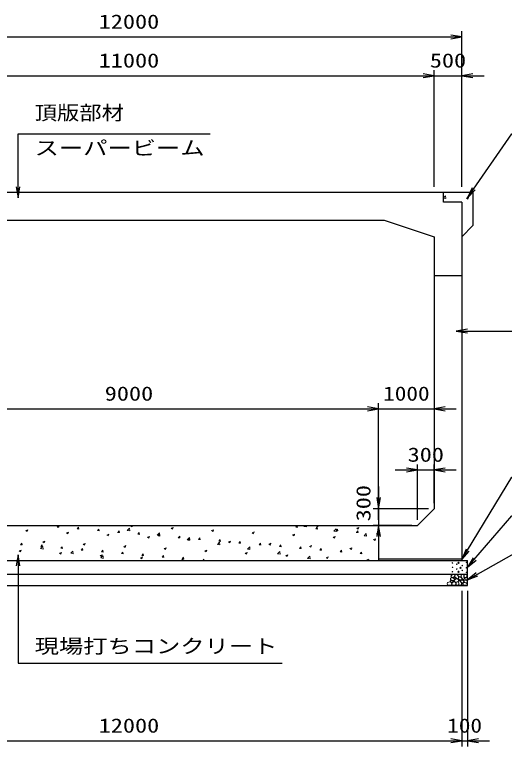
# Model space of a CAD drawing. Units: millimetres at full size. Extents: x 0 to 84100, y 0 to 59400.
# Drawn here: x 65989 to 74816, y 31420 to 44601 of the extents above; entities that cross this region are included whole.
import ezdxf
from ezdxf.enums import TextEntityAlignment as Align

# ---------------------------------------------------------------- set-up
doc = ezdxf.new("R2010")
doc.units = ezdxf.units.MM
for name, color, linetype, lineweight in [('D-DCR-HCHn', 4, 'Continuous', 9), ('D-STR-DIM', 7, 'Continuous', 25), ('D-STR-STRn', 1, 'Continuous', 25), ('D-STR-TXT', 7, 'Continuous', 25)]:
    doc.layers.add(name, color=color, linetype=linetype, lineweight=lineweight)
doc.styles.add('ＭＳ ゴシック', font='')
doc.styles.get('ＭＳ ゴシック').set_extended_font_data('MS Gothic')

# ---------------------------------------------------------------- blocks, each defined once
blk = doc.blocks.new('open_arrow')
at = {"color": 0, "linetype": 'Continuous', "lineweight": -2}
blk.add_lwpolyline([(7.5, 1.25), (0, 0), (7.5, -1.25)], dxfattribs=at)

msp = doc.modelspace()

# ---------------------------------------------------------------- linework, layer by layer
at = {"layer": 'D-DCR-HCHn'}
for p, q in [((73720, 41301.887), (73754.603, 41337.951)), ((73720, 41295.564), (73760.336, 41289.308)), ((73760.254, 41289.602), (73754.642, 41337.847)), ((74134.136, 41294.772), (74159.405, 41277.727)), ((74134.244, 41294.823), (74169.813, 41308.476)), ((74159.436, 41277.798), (74169.737, 41308.496)), ((66403.81, 35400), (66419.035, 35398.668)), ((66419.187, 35397.664), (66418.756, 35400)), ((66753.039, 35369.446), (66783.403, 35366.79)), ((66753.402, 35369.459), (66777.892, 35398.645)), ((66783.555, 35365.784), (66777.681, 35397.626)), ((67117.407, 35337.568), (67147.771, 35334.912)), ((67117.771, 35337.581), (67142.261, 35366.767)), ((67147.923, 35333.903), (67142.049, 35365.746)), ((67475.179, 35392.571), (67482.307, 35400)), ((67475.288, 35392.198), (67520.468, 35385.191)), ((67482.14, 35305.702), (67506.63, 35334.889)), ((67512.29, 35302.022), (67506.417, 35333.865)), ((67520.394, 35385.473), (67518.704, 35400)), ((68017.337, 35308.486), (68056.904, 35349.724)), ((68062.553, 35301.389), (68056.94, 35349.633)), ((68079.33, 35390.335), (68104.599, 35373.291)), ((68079.446, 35390.373), (68104.525, 35400)), ((68104.625, 35373.36), (68113.564, 35400)), ((68809.391, 35349.651), (68834.66, 35332.606)), ((68809.508, 35349.688), (68845.078, 35363.342)), ((68834.687, 35332.675), (68844.987, 35363.373)), ((70700.899, 35400), (70720.967, 35398.244)), ((70721.117, 35397.211), (70720.602, 35400)), ((71054.971, 35369.023), (71085.335, 35366.366)), ((71055.347, 35369.034), (71079.837, 35398.221)), ((71085.484, 35365.331), (71079.611, 35397.174)), ((71202.935, 35382.915), (71219.328, 35400)), ((71203.046, 35382.535), (71248.226, 35375.527)), ((71248.152, 35375.817), (71245.339, 35400)), ((71419.339, 35337.145), (71449.703, 35334.488)), ((71419.716, 35337.156), (71444.206, 35366.342)), ((71426.409, 35391.441), (71451.678, 35374.397)), ((71426.529, 35391.478), (71448.73, 35400)), ((71449.852, 35333.45), (71443.978, 35365.293)), ((71451.704, 35374.467), (71460.271, 35400)), ((71745.093, 35298.831), (71784.661, 35340.068)), ((71784.085, 35305.278), (71808.576, 35334.464)), ((71790.31, 35291.733), (71784.698, 35339.977)), ((71814.22, 35301.57), (71808.346, 35333.412)), ((72156.471, 35350.757), (72181.74, 35333.712)), ((72156.592, 35350.793), (72192.162, 35364.447)), ((72181.766, 35333.783), (72192.066, 35364.481)), ((66192.374, 35307.86), (66217.643, 35290.815)), ((66192.487, 35307.898), (66228.057, 35321.551)), ((66217.669, 35290.883), (66227.969, 35321.581)), ((66922.435, 35267.175), (66947.704, 35250.131)), ((66922.55, 35267.212), (66958.119, 35280.866)), ((66947.731, 35250.198), (66958.031, 35280.896)), ((67481.775, 35305.69), (67512.139, 35303.034)), ((67652.497, 35226.49), (67677.766, 35209.446)), ((67652.613, 35226.527), (67688.182, 35240.181)), ((67677.792, 35209.514), (67688.092, 35240.212)), ((67846.143, 35273.812), (67876.507, 35271.156)), ((67846.51, 35273.824), (67871, 35303.01)), ((67876.658, 35270.142), (67870.784, 35301.985)), ((68017.446, 35308.112), (68062.626, 35301.105)), ((68210.512, 35241.934), (68240.876, 35239.278)), ((68210.879, 35241.946), (68235.369, 35271.132)), ((68241.026, 35238.261), (68235.152, 35270.104)), ((68382.675, 35185.842), (68418.245, 35199.496)), ((68407.854, 35168.829), (68418.154, 35199.527)), ((68559.495, 35224.402), (68599.062, 35265.639)), ((68559.604, 35224.027), (68604.784, 35217.019)), ((68574.88, 35210.056), (68605.244, 35207.4)), ((68575.248, 35210.068), (68599.738, 35239.254)), ((68604.711, 35217.304), (68599.098, 35265.549)), ((68605.393, 35206.381), (68599.52, 35238.224)), ((68939.618, 35178.19), (68964.108, 35207.376)), ((68969.761, 35174.5), (68963.887, 35206.343)), ((69539.453, 35308.966), (69564.722, 35291.921)), ((69539.571, 35309.002), (69575.14, 35322.656)), ((69564.748, 35291.991), (69575.049, 35322.689)), ((70269.515, 35268.281), (70294.784, 35251.237)), ((70269.634, 35268.317), (70305.203, 35281.971)), ((70294.81, 35251.306), (70305.11, 35282.004)), ((70999.576, 35227.596), (71024.845, 35210.552)), ((70999.696, 35227.632), (71035.266, 35241.286)), ((71024.871, 35210.622), (71035.172, 35241.32)), ((71729.759, 35186.947), (71765.329, 35200.601)), ((71745.204, 35298.449), (71790.384, 35291.442)), ((71754.933, 35169.937), (71765.233, 35200.635)), ((71783.708, 35305.267), (71814.072, 35302.61)), ((72148.076, 35273.388), (72178.44, 35270.732)), ((72148.455, 35273.4), (72172.945, 35302.586)), ((72178.587, 35269.689), (72172.714, 35301.532)), ((72287.251, 35214.746), (72326.819, 35255.984)), ((72287.362, 35214.364), (72332.542, 35207.356)), ((72332.468, 35207.648), (72326.856, 35255.893)), ((72512.444, 35241.51), (72542.808, 35238.854)), ((72512.824, 35241.522), (72537.314, 35270.708)), ((72542.955, 35237.808), (72537.082, 35269.651)), ((66095.15, 35051.101), (66119.64, 35080.288)), ((66125.302, 35047.431), (66119.429, 35079.274)), ((66495.602, 35103.329), (66520.871, 35086.285)), ((66495.717, 35103.366), (66531.286, 35117.02)), ((66520.898, 35086.353), (66531.198, 35117.051)), ((67225.664, 35062.644), (67250.933, 35045.6)), ((67225.78, 35062.681), (67261.349, 35076.335)), ((67250.959, 35045.668), (67261.259, 35076.366)), ((68382.558, 35185.805), (68407.827, 35168.761)), ((68939.248, 35178.178), (68969.612, 35175.521)), ((69101.653, 35140.317), (69141.22, 35181.555)), ((69101.762, 35139.941), (69146.942, 35132.934)), ((69112.62, 35145.12), (69137.889, 35128.076)), ((69112.738, 35145.157), (69148.307, 35158.81)), ((69137.915, 35128.145), (69148.216, 35158.843)), ((69146.869, 35133.22), (69141.256, 35181.464)), ((69303.616, 35146.3), (69333.98, 35143.643)), ((69303.987, 35146.312), (69328.477, 35175.498)), ((69334.129, 35142.62), (69328.255, 35174.462)), ((69643.811, 35056.232), (69683.378, 35097.47)), ((69667.984, 35114.422), (69698.348, 35111.765)), ((69668.356, 35114.433), (69692.846, 35143.62)), ((69689.027, 35049.135), (69683.415, 35097.38)), ((69698.496, 35110.739), (69692.623, 35142.582)), ((69842.682, 35104.435), (69867.951, 35087.391)), ((69842.801, 35104.471), (69878.37, 35118.125)), ((69867.977, 35087.46), (69878.277, 35118.158)), ((70032.352, 35082.544), (70062.716, 35079.887)), ((70032.726, 35082.555), (70057.216, 35111.741)), ((70062.864, 35078.858), (70056.99, 35110.701)), ((70397.095, 35050.677), (70421.585, 35079.863)), ((70427.232, 35046.978), (70421.358, 35078.821)), ((70572.743, 35063.75), (70598.012, 35046.706)), ((70572.863, 35063.786), (70608.433, 35077.44)), ((70598.038, 35046.776), (70608.339, 35077.474)), ((71729.638, 35186.911), (71754.907, 35169.867)), ((72459.699, 35146.226), (72484.968, 35129.182)), ((72459.822, 35146.262), (72495.391, 35159.915)), ((72484.994, 35129.253), (72495.295, 35159.951)), ((66068.77, 34939.484), (66094.039, 34922.439)), ((66068.884, 34939.521), (66104.453, 34953.174)), ((66094.065, 34922.507), (66104.365, 34953.205)), ((66094.788, 35051.089), (66125.152, 35048.433)), ((66458.212, 34981.803), (66497.78, 35023.041)), ((66458.32, 34981.433), (66503.5, 34974.426)), ((66459.156, 35019.211), (66489.52, 35016.555)), ((66459.519, 35019.223), (66484.009, 35048.409)), ((66489.67, 35015.55), (66483.796, 35047.393)), ((66503.428, 34974.707), (66497.815, 35022.951)), ((66823.524, 34987.333), (66853.888, 34984.677)), ((66823.888, 34987.345), (66848.379, 35016.531)), ((66854.038, 34983.67), (66848.164, 35015.512)), ((67000.37, 34897.719), (67039.938, 34938.956)), ((67045.586, 34890.622), (67039.973, 34938.867)), ((67187.893, 34955.455), (67218.257, 34952.799)), ((67188.258, 34955.467), (67212.748, 34984.653)), ((67218.405, 34951.789), (67212.532, 34983.632)), ((67552.627, 34923.589), (67577.117, 34952.775)), ((67582.773, 34919.908), (67576.899, 34951.751)), ((67955.726, 35021.959), (67980.995, 35004.915)), ((67955.842, 35021.996), (67991.412, 35035.65)), ((67981.021, 35004.984), (67991.321, 35035.682)), ((68685.787, 34981.275), (68711.056, 34964.23)), ((68685.905, 34981.311), (68721.474, 34994.965)), ((68711.082, 34964.299), (68721.383, 34994.997)), ((69415.849, 34940.59), (69441.118, 34923.546)), ((69415.968, 34940.626), (69451.537, 34954.279)), ((69441.144, 34923.615), (69451.444, 34954.313)), ((69643.92, 35055.855), (69689.1, 35048.848)), ((70185.969, 34972.148), (70225.536, 35013.385)), ((70186.079, 34971.77), (70231.258, 34964.763)), ((70231.185, 34965.051), (70225.573, 35013.295)), ((70396.721, 35050.666), (70427.085, 35048.009)), ((70728.127, 34888.063), (70767.694, 34929.301)), ((70761.089, 35018.788), (70791.453, 35016.131)), ((70761.464, 35018.799), (70785.954, 35047.985)), ((70773.343, 34880.966), (70767.731, 34929.211)), ((70791.599, 35015.097), (70785.726, 35046.94)), ((71125.457, 34986.909), (71155.821, 34984.253)), ((71125.834, 34986.921), (71150.324, 35016.107)), ((71155.967, 34983.217), (71150.093, 35015.06)), ((71302.805, 35023.066), (71328.074, 35006.021)), ((71302.926, 35023.101), (71338.496, 35036.755)), ((71328.1, 35006.091), (71338.4, 35036.789)), ((71489.825, 34955.031), (71520.189, 34952.375)), ((71490.203, 34955.042), (71514.693, 34984.229)), ((71520.335, 34951.336), (71514.461, 34983.179)), ((71854.572, 34923.164), (71879.062, 34952.351)), ((71884.702, 34919.456), (71878.829, 34951.298)), ((72032.867, 34982.381), (72058.136, 34965.337)), ((72032.989, 34982.416), (72068.558, 34996.07)), ((72058.161, 34965.407), (72068.462, 34996.105)), ((66798.831, 34898.799), (66824.1, 34881.755)), ((66798.947, 34898.835), (66834.516, 34912.489)), ((66824.126, 34881.823), (66834.427, 34912.521)), ((67000.479, 34897.347), (67045.658, 34890.34)), ((67528.893, 34858.114), (67554.162, 34841.07)), ((67529.009, 34858.15), (67564.579, 34871.804)), ((67542.528, 34813.634), (67582.096, 34854.872)), ((67542.637, 34813.262), (67587.817, 34806.255)), ((67552.261, 34923.577), (67582.625, 34920.92)), ((67554.188, 34841.138), (67564.488, 34871.836)), ((67587.744, 34806.538), (67582.132, 34854.782)), ((67916.629, 34891.699), (67946.993, 34889.042)), ((67916.996, 34891.711), (67941.487, 34920.897)), ((67947.141, 34888.028), (67941.267, 34919.871)), ((68258.954, 34817.429), (68284.223, 34800.385)), ((68259.072, 34817.465), (68294.641, 34831.119)), ((68280.997, 34859.821), (68311.361, 34857.164)), ((68281.366, 34859.832), (68305.856, 34889.019)), ((68284.249, 34800.454), (68294.55, 34831.152)), ((68311.508, 34856.147), (68305.635, 34887.99)), ((68645.365, 34827.943), (68675.729, 34825.286)), ((68645.735, 34827.954), (68670.225, 34857.14)), ((68675.876, 34824.267), (68670.002, 34856.11)), ((69010.104, 34796.076), (69034.595, 34825.262)), ((69040.244, 34792.386), (69034.37, 34824.229)), ((70145.91, 34899.905), (70171.18, 34882.861)), ((70146.031, 34899.94), (70181.6, 34913.594)), ((70171.205, 34882.93), (70181.506, 34913.628)), ((70728.237, 34887.684), (70773.417, 34880.677)), ((70875.972, 34859.22), (70901.241, 34842.176)), ((70876.093, 34859.255), (70911.663, 34872.909)), ((70901.267, 34842.246), (70911.567, 34872.944)), ((71270.285, 34803.978), (71309.852, 34845.216)), ((71270.395, 34803.599), (71315.575, 34796.592)), ((71315.502, 34796.882), (71309.889, 34845.126)), ((71606.034, 34818.535), (71631.303, 34801.491)), ((71606.156, 34818.57), (71641.725, 34832.224)), ((71631.328, 34801.561), (71641.629, 34832.259)), ((71854.193, 34923.153), (71884.557, 34920.497)), ((72218.561, 34891.275), (72248.925, 34888.619)), ((72218.942, 34891.286), (72243.432, 34920.472)), ((72249.07, 34887.575), (72243.197, 34919.418)), ((68123.499, 34770), (68124.254, 34770.787)), ((68124.371, 34770), (68124.29, 34770.698)), ((68989.016, 34776.744), (68999.015, 34770)), ((68989.135, 34776.78), (69024.704, 34790.434)), ((69009.734, 34796.065), (69040.098, 34793.408)), ((69017.744, 34770), (69024.611, 34790.467)), ((69379.342, 34770), (69398.964, 34793.384)), ((69402.86, 34770), (69398.738, 34792.348)), ((72336.095, 34777.85), (72347.734, 34770)), ((72336.219, 34777.885), (72371.788, 34791.539)), ((72364.451, 34770), (72371.69, 34791.575))]:
    msp.add_line(p, q, dxfattribs=at)
for points in [[(73872.403, 34370.331), (73882.105, 34375.079), (73889.11, 34383.822), (73889.281, 34395.084), (73885.058, 34405.627), (73869.811, 34407.625), (73854.946, 34408.018), (73840.519, 34402.512), (73838.151, 34393.273), (73850.46, 34382.195), (73865.445, 34373.15)], [(73856.628, 34411.832), (73851.312, 34416.874), (73844.524, 34425.68), (73842.855, 34433.275), (73846.856, 34447.685), (73860.912, 34458.67), (73881.093, 34457.89), (73908.302, 34443.001), (73917.914, 34430.757), (73914.848, 34416.784), (73905.222, 34410.04), (73896.401, 34409.145), (73882.637, 34409.524), (73869.192, 34411.002)], [(73917.988, 34479.601), (73924.036, 34485.086), (73925.103, 34490.792), (73921.586, 34503.305), (73911.29, 34517.61), (73888.996, 34516.105), (73867.429, 34505.811), (73852.805, 34485.597), (73854.979, 34472.456), (73861.98, 34465.716), (73873.231, 34463.215), (73889.489, 34467.483), (73910.711, 34474.481)], [(73900.029, 34385.265), (73895.817, 34388.446), (73892.314, 34393.505), (73892.19, 34400.431), (73896.586, 34406.067), (73904.231, 34407.977), (73910.644, 34406.179), (73912.296, 34400.442), (73913.104, 34394.835), (73912.119, 34387.456), (73906.025, 34384.127)], [(73945.202, 34445.711), (73943.546, 34439.566), (73937.989, 34435.193), (73925.81, 34433.302), (73914.695, 34439.802), (73904.408, 34449.138), (73895.142, 34457.333), (73895.365, 34463.462), (73901.264, 34468.875), (73915.797, 34470.356), (73928.53, 34464.383), (73937.989, 34455.165), (73942.719, 34450.556)], [(73936.797, 34379.533), (73972.171, 34386.129), (73987.218, 34398.266), (73991.97, 34417.263), (73977.287, 34431.629), (73948.677, 34439.69), (73927.03, 34426.761), (73913.039, 34409.347), (73916.998, 34391.67)], [(73976.553, 34436.214), (73989.311, 34440.569), (73990.575, 34468.678), (73977.488, 34497.359), (73960.552, 34513.536), (73928.597, 34507.032), (73925.867, 34471.913), (73936.184, 34459.876), (73964.261, 34444.301)], [(74041.015, 34458.431), (74052.573, 34430.693), (74043.327, 34419.136), (74015.589, 34419.136), (74004.032, 34423.759), (73992.475, 34439.939), (73992.475, 34453.808), (74004.032, 34472.299), (74017.901, 34474.611)], [(74006.815, 34400.551), (73996.114, 34409.112), (74000.394, 34415.533), (74015.376, 34415.533), (74021.796, 34413.393), (74026.077, 34404.832), (74019.656, 34398.411)], [(74038.918, 34377.009), (74028.217, 34402.692), (74036.778, 34413.393), (74062.461, 34413.393), (74073.162, 34409.112), (74083.863, 34394.131), (74083.863, 34381.289), (74073.162, 34364.167), (74060.321, 34362.027)], [(74080.31, 34513.906), (74087.244, 34493.102), (74084.933, 34469.988), (74101.113, 34444.562), (74080.31, 34433.005), (74057.195, 34444.562), (74043.327, 34463.053), (74038.704, 34493.102), (74043.327, 34509.283), (74057.195, 34516.217)], [(74075.687, 34433.005), (74087.244, 34423.759), (74082.621, 34416.824), (74066.441, 34416.824), (74059.507, 34419.136), (74054.884, 34428.382), (74061.818, 34435.316)], [(74098.845, 34377.009), (74081.723, 34402.692), (74083.863, 34409.112), (74107.406, 34415.533), (74128.808, 34413.393), (74143.79, 34400.551), (74145.93, 34385.57), (74143.79, 34370.588), (74126.668, 34366.308)], [(74098.802, 34511.594), (74119.605, 34516.217), (74138.096, 34506.971), (74140.408, 34486.168), (74135.785, 34469.988), (74112.67, 34463.053), (74096.49, 34463.053), (74089.556, 34474.611), (74089.556, 34500.037)], [(74142.719, 34453.808), (74149.654, 34433.005), (74140.408, 34419.136), (74117.293, 34416.824), (74101.512, 34423.599), (74108.048, 34439.939), (74103.425, 34449.185), (74112.67, 34458.431), (74126.539, 34463.053)], [(73840.028, 34322.493), (73855.163, 34324.274), (73865.134, 34329.787), (73869.165, 34342.722), (73869.055, 34354.963), (73859.828, 34371.678), (73841.758, 34382.822), (73814.269, 34378.403), (73792.547, 34370.334), (73787.357, 34346.125), (73791.97, 34328.257), (73813.116, 34322.877)], [(73937.648, 34373.637), (73922.694, 34382.556), (73896.56, 34382.292), (73875.07, 34363.525), (73871.357, 34334.899), (73885.147, 34324.245), (73921.902, 34321.871), (73938.269, 34331.633), (73942.828, 34354.06)], [(73985.412, 34327.783), (73966.15, 34323.503), (73949.028, 34332.064), (73946.888, 34351.326), (73949.032, 34374.878), (73972.571, 34382.327), (73987.553, 34378.603), (73993.973, 34362.027), (73993.973, 34338.484)], [(74002.534, 34325.643), (73996.114, 34344.905), (73998.254, 34366.308), (73983.272, 34389.85), (74002.534, 34400.551), (74023.937, 34389.85), (74036.778, 34372.728), (74041.059, 34344.905), (74036.778, 34329.924), (74023.937, 34323.503)], [(74043.199, 34329.924), (74043.199, 34355.606), (74053.9, 34362.027), (74064.601, 34355.606), (74066.741, 34340.625), (74064.601, 34327.783), (74049.619, 34323.503)], [(74090.284, 34323.503), (74075.302, 34329.924), (74071.022, 34351.326), (74079.583, 34366.308), (74094.565, 34370.588), (74113.827, 34368.448), (74135.229, 34359.887), (74145.93, 34347.045), (74145.93, 34332.064), (74139.51, 34323.503), (74113.827, 34325.643)]]:
    msp.add_lwpolyline(points, close=True, dxfattribs=at)
msp.add_lwpolyline([(74006.568, 34518.547), (74023.907, 34516.446), (74035.742, 34508.701), (74035.374, 34489.819), (74029.486, 34476.087), (74014.975, 34476.185), (73994.893, 34479.153), (73985.201, 34493.689), (73975.918, 34503.492), (73973.116, 34514.345), (73985.901, 34518.547), (74006.918, 34518.547)], dxfattribs=at)
for centre, radius in [((73881.091, 34725.045), 4.5), ((73958.437, 34701.359), 4.5), ((73990.004, 34725.045), 11.25), ((74056.563, 34677.541), 4.5), ((74132.197, 34734.121), 4.5), ((73881.091, 34564.955), 4.5), ((73882.803, 34645.221), 4.5), ((73958.437, 34612.459), 4.5), ((73990.004, 34564.955), 11.25), ((74024.996, 34636.145), 11.25), ((74056.563, 34588.641), 4.5), ((74132.197, 34555.879), 4.5), ((74133.909, 34636.145), 4.5)]:
    msp.add_circle(centre, radius, dxfattribs=at)
at = {"layer": 'D-STR-DIM'}
for p, q in [((74050, 41500), (74050, 44300)), ((62050, 44200), (74050, 44200)), ((62550, 43500), (73550, 43500)), ((73150, 43500), (74450, 43500)), ((73550, 41500), (73550, 43600)), ((73550, 41500), (73550, 43600)), ((74050, 41500), (74050, 43600)), ((72550, 35500), (72550, 37600)), ((72550, 35500), (72550, 37600)), ((63550, 37500), (72550, 37500)), ((72150, 37500), (73950, 37500)), ((72850, 36400), (73950, 36400)), ((73250, 35500), (73250, 36500)), ((73550, 35800), (73550, 36500)), ((72550, 36100), (72550, 35000)), ((73450, 35700), (72450, 35700)), ((73150, 35400), (72450, 35400)), ((74050, 34220), (74050, 31420)), ((74050, 34220), (74050, 31420)), ((74150, 34220), (74150, 31420)), ((62050, 31520), (74050, 31520)), ((73650, 31520), (74550, 31520))]:
    msp.add_line(p, q, dxfattribs=at)
at = {"layer": 'D-STR-STRn'}
for p, q in [((62380, 41400), (73720, 41400)), ((73720, 41220), (73720, 41400)), ((73720, 41400), (74250, 41400)), ((74250, 41400), (74250, 40800)), ((74050, 41220), (73720, 41220)), ((74050, 41220), (74050, 34800)), ((63450, 40900), (72650, 40900)), ((72650, 40900), (73550, 40600)), ((74250, 40800), (74050, 40600)), ((73550, 40600), (73550, 35700)), ((73550, 39900), (74050, 39900)), ((73250, 35400), (73550, 35700)), ((62850, 35400), (73250, 35400)), ((72550, 35400), (72550, 34770)), ((72550, 34800), (74050, 34800)), ((74050, 34800), (74050, 34770)), ((61950, 34770), (74150, 34770)), ((74150, 34320), (74150, 34770)), ((61950, 34520), (74150, 34520)), ((61950, 34320), (74150, 34320))]:
    msp.add_line(p, q, dxfattribs=at)
at = {"layer": 'D-STR-TXT'}
for points in [[(66050, 41300), (66050, 42451.777), (66250, 42451.777), (69512.437, 42451.777)], [(74150, 41300), (74950, 42451.777), (75150, 42451.777), (79220.812, 42451.777)], [(73950, 38900), (74895.788, 38900), (75095.788, 38900), (78365.331, 38900)], [(74050, 34785), (74950, 36270), (75150, 36270), (77483.249, 36270)], [(74150, 34645), (74950, 35570), (75150, 35570), (78801.523, 35570)], [(66050, 34870), (66050, 32920), (66250, 32920), (70811.168, 32920)], [(74150, 34420), (74950, 34870), (75150, 34870), (76564.721, 34870)]]:
    msp.add_lwpolyline(points, dxfattribs=at)

# ---------------------------------------------------------------- block references
at = {"layer": 'D-STR-DIM', "xscale": 26.7, "yscale": 26.7}
for p, rotation in [((74050, 44200), 180), ((73550, 43500), 180), ((73550, 43500), 180), ((72550, 37500), 180), ((72550, 37500), 180), ((73250, 36400), 180), ((72550, 35700), 90), ((72550, 35400), 270), ((74050, 31520), 180), ((74050, 31520), 180)]:
    msp.add_blockref('open_arrow', p, dxfattribs=dict(at, rotation=rotation))
for p in [(74050, 43500), (73550, 37500), (73550, 36400), (74150, 31520)]:
    msp.add_blockref('open_arrow', p, dxfattribs=at)
at = {"layer": 'D-STR-TXT', "xscale": 26.7, "yscale": 26.7}
for p, rotation in [((66050, 41300), 90), ((74150, 41300), 55.2), ((74050, 34785), 58.8), ((66050, 34870), 270), ((74150, 34645), 49.1), ((74150, 34420), 29.4)]:
    msp.add_blockref('open_arrow', p, dxfattribs=dict(at, rotation=rotation))
msp.add_blockref('open_arrow', (73950, 38900), dxfattribs=at)

# ---------------------------------------------------------------- texts
at = {"layer": 'D-STR-DIM', "style": 'ＭＳ ゴシック'}
for s, width, p in [('12000', 1.25, (68050, 44475)), ('11000', 1.25, (68050, 43775)), ('500', 1.25, (73800, 43775)), ('9000', 1.25, (68050, 37775)), ('1000', 1.2, (73050, 37775)), ('300', 1.25, (73400, 36675)), ('12000', 1.25, (68050, 31795)), ('100', 1.2, (74100, 31795))]:
    msp.add_text(s, height=256.6, dxfattribs=dict(at, width=width)).set_placement(p, align=Align.MIDDLE_CENTER)
at = {"layer": 'D-STR-DIM', "style": 'ＭＳ ゴシック', "width": 1.25}
msp.add_text('300', height=256.6, rotation=90, dxfattribs=at).set_placement((72275, 35800), align=Align.MIDDLE_CENTER)
at = {"layer": 'D-STR-TXT', "style": 'ＭＳ ゴシック', "width": 1.15}
msp.add_text('頂版部材\u3000\u3000\u3000\u3000', height=256.6, dxfattribs=at).set_placement((66350, 42960.406), align=Align.TOP_LEFT)
at = {"layer": 'D-STR-TXT', "style": 'ＭＳ ゴシック', "width": 1.25}
for s, p in [('スーパービーム', (66350, 41993.147)), ('現場打ちコンクリート', (66350, 33020))]:
    msp.add_text(s, height=256.6, dxfattribs=at).set_placement(p, align=Align.BOTTOM_LEFT)

doc.saveas('drawing.dxf')
